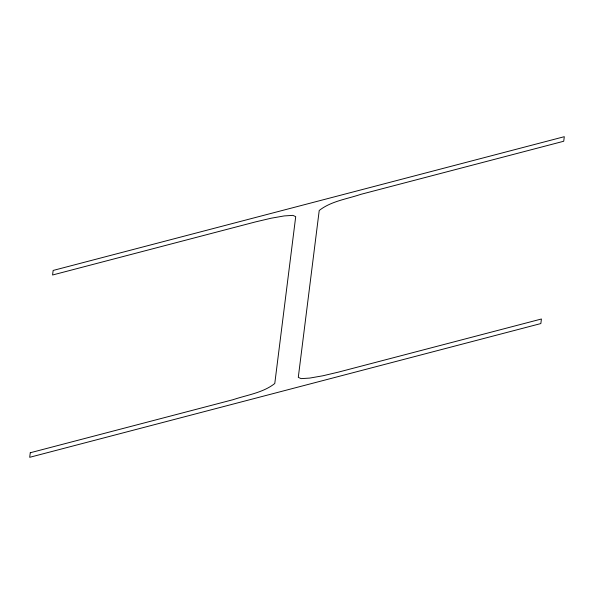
<?xml version="1.0" encoding="UTF-8"?>
<svg xmlns="http://www.w3.org/2000/svg" width="594" height="594" viewBox="0 0 594 594"><rect width="100%" height="100%" fill="white"/><g stroke="black" fill="none" stroke-linecap="round" stroke-linejoin="round"><path stroke-width="0.89" d="M30.272 452.754L29.7 457.306L540.852 323.559L541.424 319L338.498 372.096L322.898 375.779L309.786 378.074L301.143 378.63L298.285 377.361L319.223 210.491C330.992 201.188 346.874 199.064 360.803 194.349L563.728 141.246L564.3 136.694L53.148 270.441L52.576 275L255.502 221.904L271.102 218.221L284.214 215.926L292.857 215.37L295.715 216.639L274.777 383.509C263.008 392.812 247.126 394.936 233.197 399.651L30.272 452.754"/></g></svg>
